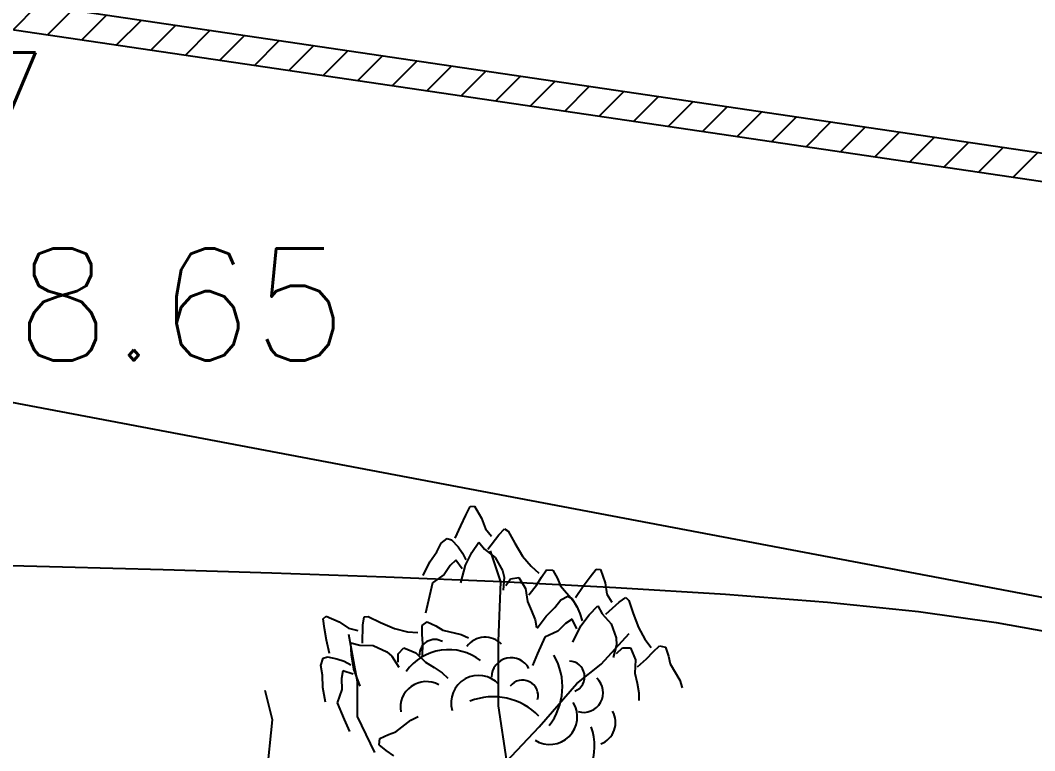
# Model space of a CAD drawing. Extents: x 524954 to 526204, y 9523489 to 9524010.
# Drawn here: x 525832.04 to 525841.1, y 9523694.98 to 9523701.5 of the extents above; entities that cross this region are included whole.
import ezdxf

# ---------------------------------------------------------------- set-up
doc = ezdxf.new("R2010")
doc.units = 0
doc.header["$PDMODE"] = 33
doc.header["$PDSIZE"] = 0.1
doc.linetypes.add('ACAD_ISO12W100', pattern=[21, 12, -3, 0, -3, 0, -3])
for name, color, linetype in [('Arbre', 34, 'ACAD_ISO12W100'), ('Cloture', 7, 'Continuous'), ('CN_02_00', 4, 'Continuous'), ('Murs', 1, 'Continuous'), ('TopoAlt', 3, 'Continuous'), ('TOPOJIS', 7, 'Continuous')]:
    doc.layers.add(name, color=color, linetype=linetype)
doc.styles.add('Simplex 1.0', font='Simplex.shx', dxfattribs={"width": 0.99, "height": 1})
doc.linetypes.add('LIMITE1', pattern='A,6.35,-2.54,[133,ltypeshp.shx,S=2.54,R=0,X=-2.54,Y=0],-2.54,25.4', length=36.83)

# ---------------------------------------------------------------- blocks, each defined once
blk = doc.blocks.new('TCPOINT M')
at = {"color": 0}
blk.add_point((0, 0), dxfattribs=at)
at = {"layer": 'TopoAlt', "style": 'Simplex 1.0', "width": 0.99}
blk.add_attdef('ALT', (0.15, 0.15), '', height=1, dxfattribs=at)
blk = doc.blocks.new('v088')
at = {"linetype": 'Continuous'}
for p, q in [((-0.0239, 12.3184), (0.0161, 12.3965)), ((0.0161, 12.3965), (0.0546, 12.3999)), ((0.0546, 12.3999), (0.1184, 12.2906)), ((-0.0686, 12.2238), (-0.0239, 12.3184)), ((0.1184, 12.2906), (0.1522, 12.1952)), ((-0.1179, 12.1126), (-0.0686, 12.2238)), ((0.1522, 12.1952), (0.2074, 12.1313)), ((0.2717, 12.1435), (0.3242, 12.1966)), ((0.3242, 12.1966), (0.3557, 12.1751)), ((0.3557, 12.1751), (0.415, 12.0689)), ((-0.2828, 11.9912), (-0.2428, 12.0693)), ((-0.2428, 12.0693), (-0.1881, 12.111)), ((-0.1881, 12.111), (-0.1505, 12.0986)), ((-0.1505, 12.0986), (-0.0915, 12.0354)), ((0.0317, 11.9844), (0.0922, 12.0781)), ((0.0922, 12.0781), (0.1437, 12.0135)), ((0.1746, 12.0155), (0.2717, 12.1435)), ((0.415, 12.0689), (0.4841, 11.9528)), ((-0.344, 11.9013), (-0.2828, 11.9912)), ((-0.0915, 12.0354), (-0.0536, 11.98)), ((-0.0536, 11.98), (-0.0225, 11.9193)), ((-0.0252, 11.8718), (0.0317, 11.9844)), ((0.1437, 12.0135), (0.2395, 11.9416)), ((0.2897, 11.7219), (0.1969, 11.9998)), ((-0.4033, 11.7804), (-0.344, 11.9013)), ((-0.1123, 11.9179), (-0.1618, 11.8694)), ((-0.0542, 11.8389), (-0.1123, 11.9179)), ((0.2395, 11.9416), (0.3048, 11.8248)), ((0.4841, 11.9528), (0.5601, 11.8616)), ((-0.2169, 11.7884), (-0.3202, 11.714)), ((-0.1618, 11.8694), (-0.2169, 11.7884)), ((-0.066, 11.7153), (-0.0252, 11.8718)), ((0.3048, 11.8248), (0.32, 11.7651)), ((0.5601, 11.8616), (0.6304, 11.8005)), ((0.6527, 11.7656), (0.6994, 11.8293)), ((0.6994, 11.8293), (0.7544, 11.828)), ((0.7544, 11.828), (0.796, 11.7537)), ((1.0886, 11.7676), (1.1424, 11.8368)), ((1.1424, 11.8368), (1.1809, 11.833)), ((1.1809, 11.833), (1.2232, 11.7138)), ((-0.3202, 11.714), (-0.3572, 11.5582)), ((0.2697, 11.1929), (0.2897, 11.7219)), ((0.32, 11.7651), (0.3106, 11.6498)), ((0.3344, 11.6895), (0.378, 11.7487)), ((0.378, 11.7487), (0.4498, 11.7623)), ((0.4498, 11.7623), (0.5114, 11.6644)), ((0.5418, 11.6075), (0.6075, 11.6944)), ((0.6075, 11.6944), (0.6527, 11.7656)), ((0.796, 11.7537), (0.824, 11.6885)), ((1.027, 11.683), (1.0886, 11.7676)), ((1.2232, 11.7138), (1.2386, 11.6137)), ((0.5114, 11.6644), (0.5299, 11.5465)), ((0.824, 11.6885), (0.9344, 11.5607)), ((0.9578, 11.583), (1.027, 11.683)), ((1.2386, 11.6137), (1.2809, 11.5407)), ((-0.3572, 11.5582), (-0.3824, 11.4437)), ((0.5299, 11.5465), (0.5653, 11.4632)), ((0.7732, 11.4945), (0.827, 11.5637)), ((0.827, 11.5637), (0.8886, 11.5945)), ((0.8886, 11.5945), (0.9232, 11.5753)), ((0.9232, 11.5753), (0.9693, 11.5022)), ((0.9344, 11.5607), (0.97, 11.497)), ((1.2271, 11.433), (1.3463, 11.5407)), ((1.3463, 11.5407), (1.4079, 11.583)), ((1.4079, 11.583), (1.4348, 11.556)), ((1.4348, 11.556), (1.4733, 11.4406)), ((0.5653, 11.4632), (0.5962, 11.3829)), ((0.6962, 11.4176), (0.7732, 11.4945)), ((0.9693, 11.5022), (0.9963, 11.4406)), ((0.9963, 11.4406), (1.0155, 11.3753)), ((1.004, 11.3291), (1.0809, 11.4291)), ((1.0809, 11.4291), (1.1578, 11.5099)), ((1.1578, 11.5099), (1.1963, 11.4368)), ((1.1963, 11.4368), (1.2771, 11.3483)), ((1.4733, 11.4406), (1.5194, 11.3137)), ((-1.2987, 11.3921), (-1.2695, 11.4174)), ((-1.2853, 11.3054), (-1.2987, 11.3921)), ((-1.2695, 11.4174), (-1.1537, 11.3664)), ((-1.1537, 11.3664), (-1.0704, 11.3089)), ((-0.9469, 11.1764), (-0.9434, 11.3371)), ((-0.9434, 11.3371), (-0.9319, 11.4109)), ((-0.9319, 11.4109), (-0.8938, 11.412)), ((-0.8938, 11.412), (-0.7835, 11.3608)), ((-0.7835, 11.3608), (-0.6595, 11.3072)), ((-0.4131, 11.2545), (-0.4126, 11.3334)), ((-0.4126, 11.3334), (-0.3673, 11.3647)), ((-0.3673, 11.3647), (-0.2901, 11.3288)), ((0.5962, 11.3829), (0.6091, 11.3149)), ((0.6155, 11.3099), (0.6962, 11.4176)), ((0.8693, 11.3522), (0.8001, 11.2829)), ((0.927, 11.3906), (0.8693, 11.3522)), ((0.9693, 11.3022), (0.927, 11.3906)), ((1.2771, 11.3483), (1.3194, 11.2214)), ((-1.266, 11.2026), (-1.2853, 11.3054)), ((-1.0704, 11.3089), (-0.9882, 11.2895)), ((-0.9914, 10.8307), (-1.0686, 11.252)), ((-0.6595, 11.3072), (-0.5444, 11.2779)), ((-0.5444, 11.2779), (-0.4516, 11.2697)), ((-0.4079, 11.1703), (-0.4131, 11.2545)), ((-0.2901, 11.3288), (-0.2291, 11.2925)), ((-0.2291, 11.2925), (-0.0648, 11.2537)), ((-0.0648, 11.2537), (0.0014, 11.223)), ((0.8001, 11.2829), (0.6847, 11.2291)), ((0.9347, 11.1829), (1.004, 11.3291)), ((1.1882, 10.9882), (1.4374, 11.2608)), ((1.5194, 11.3137), (1.5771, 11.2099)), ((-1.2408, 11.0836), (-1.266, 11.2026)), ((-1.0503, 11.1789), (-0.9708, 11.1567)), ((-1.0444, 11.0675), (-1.0503, 11.1789)), ((-0.9708, 11.1567), (-0.851, 11.1547)), ((-0.851, 11.1547), (-0.7296, 11.0984)), ((-0.4102, 11.0614), (-0.4079, 11.1703)), ((0.2693, 10.6145), (0.2697, 11.1929)), ((0.6847, 11.2291), (0.6193, 11.0829)), ((1.3232, 11.1598), (1.2925, 11.0483)), ((1.3194, 11.2214), (1.3232, 11.1598)), ((1.5771, 11.2099), (1.6348, 11.1368)), ((1.6502, 11.0983), (1.7079, 11.1522)), ((1.7079, 11.1522), (1.7617, 11.1406)), ((-1.0245, 10.9429), (-1.0444, 11.0675)), ((-0.7296, 11.0984), (-0.6822, 11.0589)), ((-0.6822, 11.0589), (-0.6222, 10.96)), ((-0.6263, 11.0061), (-0.6257, 11.0796)), ((-0.6257, 11.0796), (-0.5755, 11.1328)), ((-0.5755, 11.1328), (-0.4682, 11.0896)), ((-0.4682, 11.0896), (-0.3841, 11.005)), ((0.6193, 11.0829), (0.5731, 10.9752)), ((1.3232, 11.0829), (1.3771, 11.1329)), ((1.3771, 11.1329), (1.4502, 11.1329)), ((1.4502, 11.1329), (1.4925, 11.0252)), ((1.5925, 11.0368), (1.6502, 11.0983)), ((1.7617, 11.1406), (1.7887, 11.0598)), ((1.7887, 11.0598), (1.8041, 10.9906)), ((-1.3166, 10.9752), (-1.2967, 11.0411)), ((-1.3032, 10.8885), (-1.3166, 10.9752)), ((-1.2967, 11.0411), (-1.2589, 11.0531)), ((-1.2589, 11.0531), (-1.1741, 11.0365)), ((-1.1741, 11.0365), (-1.1109, 11.0139)), ((-1.1109, 11.0139), (-1.0501, 10.983)), ((-0.3841, 11.005), (-0.3065, 10.9583)), ((0.9679, 10.8157), (1.1882, 10.9882)), ((1.4925, 11.0252), (1.4886, 10.906)), ((1.5117, 10.9637), (1.5925, 11.0368)), ((1.8041, 10.9906), (1.8887, 10.8444)), ((-1.3, 10.7798), (-1.3032, 10.8885)), ((-1.122, 10.9292), (-1.1336, 10.8608)), ((-1.0286, 10.8992), (-1.122, 10.9292)), ((-0.9657, 10.7922), (-1.0245, 10.9429)), ((-0.3065, 10.9583), (-0.2344, 10.9114)), ((-0.2344, 10.9114), (-0.1841, 10.8638)), ((1.4886, 10.906), (1.5079, 10.8175)), ((-1.1336, 10.8608), (-1.1308, 10.7629)), ((-0.9911, 10.5198), (-0.9914, 10.8307)), ((0.6339, 10.4293), (0.9679, 10.8157)), ((1.5079, 10.8175), (1.5233, 10.7329)), ((1.8887, 10.8444), (1.9118, 10.7752)), ((-1.7492, 10.4915), (-1.8168, 10.7513)), ((-1.2771, 10.6471), (-1.3, 10.7798)), ((-1.1308, 10.7629), (-1.1708, 10.642)), ((1.5233, 10.7329), (1.5233, 10.6636)), ((-1.1708, 10.642), (-1.1094, 10.4942)), ((0.3448, 10.1217), (0.2693, 10.6145)), ((-0.8352, 10.1996), (-0.9911, 10.5198)), ((-0.514, 10.4875), (-0.4484, 10.5194)), ((-1.8059, 9.9306), (-1.7492, 10.4915)), ((-1.1094, 10.4942), (-1.0628, 10.3867)), ((-0.648, 10.3846), (-0.514, 10.4875)), ((0.3358, 10.1122), (0.6339, 10.4293)), ((-0.7912, 10.3231), (-0.7146, 10.3603)), ((-0.7146, 10.3603), (-0.648, 10.3846)), ((-0.7957, 10.2682), (-0.7912, 10.3231)), ((-0.7348, 10.218), (-0.7957, 10.2682)), ((-0.6662, 10.1688), (-0.7348, 10.218))]:
    blk.add_line(p, q, dxfattribs=at)
for centre, major_axis, start_param, end_param in [((-0.3005, 11.0717), (0.0964, 0.0964), 0.254619, 2.377018), ((0.1501, 11.0237), (0.1445, 0.1445), 6.263619, 7.998733), ((-0.1756, 10.6509), (0.3298, 0.3298), 0.12682, 1.733702), ((0.3829, 10.8698), (-0.1246, 0.1246), 4.396235, 7.060094), ((0.2754, 10.7857), (0.3995, 0.3995), 4.836335, 6.022049), ((0.8987, 10.8757), (0.099, 0.099), 4.31771, 7.031286), ((0.0911, 10.6412), (0.1741, 0.1741), 6.236163, 8.918901), ((-0.3757, 10.5998), (0.1641, 0.1641), 0.282297, 2.520721), ((0.4834, 10.7051), (-0.099, 0.099), 3.680741, 6.394318), ((1.0287, 10.7332), (-0.1246, 0.1246), 2.081137, 4.744996), ((0.2226, 10.1318), (-0.3995, 0.3995), 4.689978, 5.875693), ((0.7276, 10.5169), (-0.1741, 0.1741), 1.793126, 4.475865), ((1.1114, 10.4666), (-0.1445, 0.1445), 2.713295, 4.448408), ((0.6623, 10.2582), (-0.3298, 0.3298), 2.69514, 4.302022)]:
    blk.add_ellipse(centre, major_axis=major_axis, ratio=1, start_param=start_param, end_param=end_param, dxfattribs=at)

msp = doc.modelspace()

# ---------------------------------------------------------------- hatches: boundary and pattern name
at = {"layer": 'Murs'}
h = msp.add_hatch(dxfattribs=at)
h.set_pattern_fill('_U', color=256, scale=0.25, angle=45, style=0, pattern_type=0)
h.set_pattern_definition([(45, (0, 0), (-0.1767766952966, 0.1767766952966), [])])
h.paths.add_polyline_path([(525846.894, 9523699.2161), (525827.6602, 9523702.0546), (525826.9514, 9523705.394), (525827.196, 9523705.4459), (525827.8686, 9523702.2765), (525846.9305, 9523699.4635)])

# ---------------------------------------------------------------- linework, layer by layer
at = {"layer": 'Cloture', "flags": 128}
for points in [[(525846.9305, 9523699.4635), (525827.8686, 9523702.2765), (525827.196, 9523705.4459)], [(525846.894, 9523699.2161), (525827.6602, 9523702.0546), (525826.9514, 9523705.394)]]:
    msp.add_lwpolyline(points, dxfattribs=at)
at = {"layer": 'Cloture', "linetype": 'LIMITE1', "ltscale": 0.1, "flags": 128}
msp.add_lwpolyline([(525839.9294, 9523651.898), (525840.9427, 9523668.7204), (525842.8679, 9523683.3856), (525845.1847, 9523695.5866), (525830.247, 9523698.4137), (525825.0386, 9523699.3981)], dxfattribs=at)
at = {"layer": 'CN_02_00', "elevation": 278, "flags": 128}
msp.add_lwpolyline([(525831.6117, 9523696.6416), (525832.4166, 9523696.6217), (525833.3162, 9523696.5976), (525834.2889, 9523696.5683), (525835.3061, 9523696.5326), (525836.3394, 9523696.4895), (525837.3604, 9523696.4378), (525838.3406, 9523696.3765), (525839.2516, 9523696.3045), (525840.065, 9523696.2207), (525840.7595, 9523696.1248), (525841.3424, 9523696.0194)], dxfattribs=at)

# ---------------------------------------------------------------- block references
at = {"layer": 'Arbre'}
msp.add_blockref('v088', (525836.044, 9523684.764), dxfattribs=at)
at = {"layer": 'TOPOJIS'}
ref = msp.add_blockref('TCPOINT M', (525827.5876, 9523700.1633, 278.67), dxfattribs=at)
ref.add_attrib('ALT', '278.67', (525827.6376, 9523700.2133, 278.67), dxfattribs={"layer": 'TopoAlt', "height": 1, "style": 'Simplex 1.0', "width": 0.99})
ref = msp.add_blockref('TCPOINT M', (525830.247, 9523698.4137, 278.65), dxfattribs=at)
ref.add_attrib('ALT', '278.65', (525830.297, 9523698.4637, 278.65), dxfattribs={"layer": 'TopoAlt', "height": 1, "style": 'Simplex 1.0', "width": 0.99})

doc.saveas('drawing.dxf')
